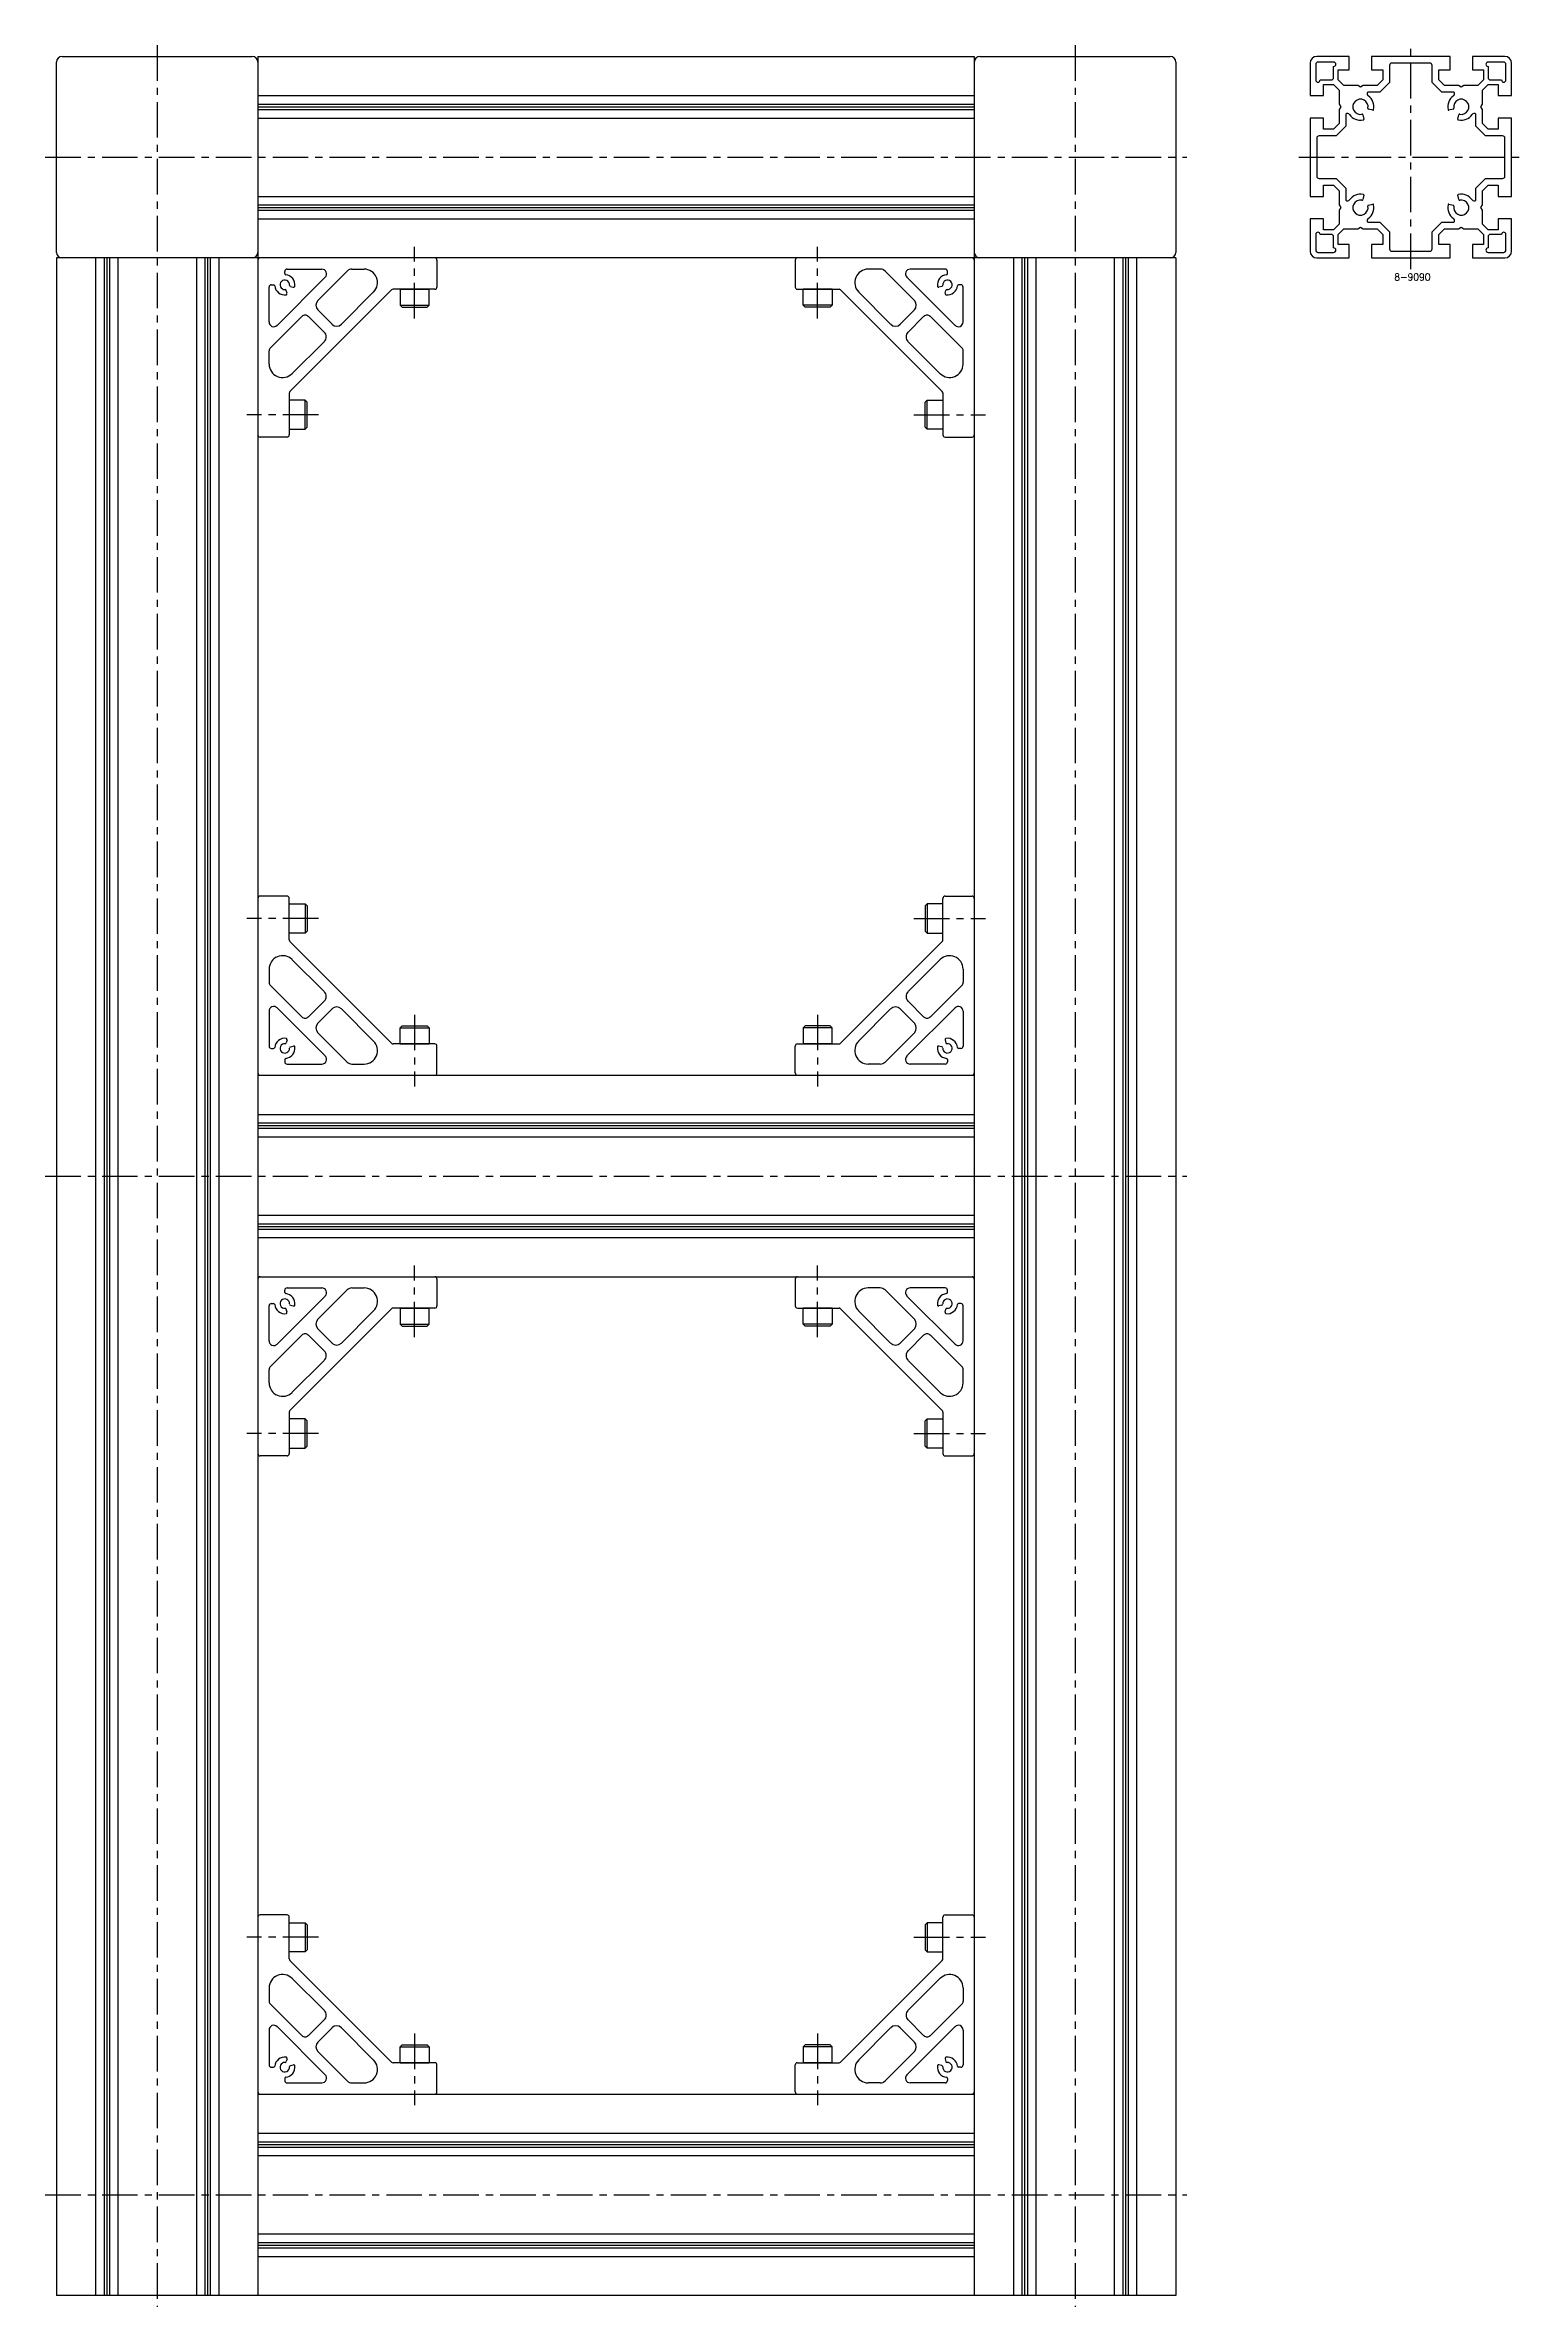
# Model space of a CAD drawing. Extents: x -5 to 1221, y -8 to 1626.
# Drawn here: x 561 to 1221, y 5 to 1015 of the extents above; entities that cross this region are included whole.
import ezdxf

# ---------------------------------------------------------------- set-up
doc = ezdxf.new("R2010")
doc.units = 0
doc.header["$LTSCALE"] = 0.5
doc.linetypes.add('CENTER', pattern=[50.8, 31.75, -6.35, 6.35, -6.35])
for name, color, linetype in [('MSM_CENTER', 1, 'CENTER'), ('MSM_CONTINUOUS', 7, 'CONTINUOUS'), ('MSM_PART_NUMBER', 7, 'CONTINUOUS')]:
    doc.layers.add(name, color=color, linetype=linetype)
doc.styles.get("Standard").update_dxf_attribs({"font": 'txt.shx', "height": 3, "bigfont": 'bigfont.shx'})

# ---------------------------------------------------------------- blocks, each defined once
blk = doc.blocks.new('*U9')
at = {"layer": 'MSM_PART_NUMBER'}
blk.add_text('8-9090', height=3, dxfattribs=at).set_placement((1163.6, 910))

msp = doc.modelspace()

# ---------------------------------------------------------------- linework, layer by layer
at = {"layer": 'MSM_CENTER'}
for p, q in [((611, 1015), (611, 5)), ((1021, 1015), (1021, 5)), ((1171, 915), (1171, 1015)), ((561, 965), (1071, 965)), ((1121, 965), (1221, 965)), ((726, 893), (726, 925)), ((906, 893), (906, 925)), ((683, 850), (651, 850)), ((949, 850), (981, 850)), ((683, 625), (651, 625)), ((949, 625), (981, 625)), ((726, 582), (726, 550)), ((906, 582), (906, 550)), ((561, 510), (1071, 510)), ((726, 438), (726, 470)), ((906, 438), (906, 470)), ((683, 395), (651, 395)), ((949, 395), (981, 395)), ((683, 170), (651, 170)), ((949, 170), (981, 170)), ((726, 127), (726, 95)), ((906, 127), (906, 95)), ((561, 55), (1071, 55))]:
    msp.add_line(p, q, dxfattribs=at)
at = {"layer": 'MSM_CONTINUOUS'}
for p, q in [((568.5, 1010), (653.5, 1010)), ((656, 1010), (656, 10)), ((656, 1010), (976, 1010)), ((976, 1010), (976, 10)), ((978.5, 1010), (1063.5, 1010)), ((1143.5, 1010), (1129, 1010)), ((1143.5, 1004), (1143.5, 1010)), ((1188.5, 1010), (1153.5, 1010)), ((1153.5, 1010), (1153.5, 1004)), ((1188.5, 1004), (1188.5, 1010)), ((1213, 1010), (1198.5, 1010)), ((1198.5, 1010), (1198.5, 1004)), ((566, 922.5), (566, 1007.5)), ((1066, 1007.5), (1066, 922.5)), ((1126, 1007), (1126, 992.5)), ((1128.5, 1006.5), (1128.5, 999.5)), ((1136.5, 1007.5), (1129.5, 1007.5)), ((1136.5, 1000.5), (1136.5, 1005.5)), ((1138.5, 999.6), (1138.5, 1004)), ((1138.5, 1004), (1143.5, 1004)), ((1153.5, 1004), (1158.5, 1004)), ((1158.5, 1004), (1158.5, 999.6)), ((1161.5, 1006), (1161.5, 998.4)), ((1179.5, 1007), (1162.5, 1007)), ((1180.5, 998.4), (1180.5, 1006)), ((1183.5, 999.6), (1183.5, 1004)), ((1183.5, 1004), (1188.5, 1004)), ((1198.5, 1004), (1203.5, 1004)), ((1203.5, 1004), (1203.5, 999.6)), ((1212.5, 1007.5), (1205.5, 1007.5)), ((1205.5, 1005.5), (1205.5, 1000.5)), ((1213.5, 999.5), (1213.5, 1006.5)), ((1216, 992.5), (1216, 1007)), ((656, 992.5), (976, 992.5)), ((1126, 992.5), (1132, 992.5)), ((1130.5, 999.5), (1135.5, 999.5)), ((1132, 992.5), (1132, 997.5)), ((1132, 997.5), (1136.4, 997.5)), ((1136.4, 997.5), (1139, 994.9)), ((1141.1, 997), (1138.5, 999.6)), ((1139, 994.9), (1139, 988.7)), ((1147.3, 997), (1141.1, 997)), ((1148.5, 996.3), (1147.3, 997)), ((1149.7, 997), (1148.5, 996.3)), ((1155.9, 997), (1149.7, 997)), ((1151.5, 993.7), (1151.5, 993.2)), ((1157.1, 994), (1151.8, 994)), ((1158.5, 999.6), (1155.9, 997)), ((1161.5, 998.4), (1157.1, 994)), ((1184.9, 994), (1180.5, 998.4)), ((1186.1, 997), (1183.5, 999.6)), ((1190.2, 994), (1184.9, 994)), ((1192.3, 997), (1186.1, 997)), ((1190.5, 993.2), (1190.5, 993.7)), ((1193.5, 996.3), (1192.3, 997)), ((1194.7, 997), (1193.5, 996.3)), ((1200.9, 997), (1194.7, 997)), ((1203.5, 999.6), (1200.9, 997)), ((1203, 994.9), (1205.6, 997.5)), ((1203, 988.7), (1203, 994.9)), ((1205.6, 997.5), (1210, 997.5)), ((1206.5, 999.5), (1211.5, 999.5)), ((1210, 997.5), (1210, 992.5)), ((1210, 992.5), (1216, 992.5)), ((656, 988.7), (976, 988.7)), ((656, 987.5), (976, 987.5)), ((656, 986.3), (976, 986.3)), ((656, 982.5), (976, 982.5)), ((1132, 982.5), (1126, 982.5)), ((1126, 982.5), (1126, 947.5)), ((1132, 977.5), (1132, 982.5)), ((1139, 980.1), (1136.4, 977.5)), ((1139, 988.7), (1139.7, 987.5)), ((1139.7, 987.5), (1139, 986.3)), ((1139, 986.3), (1139, 980.1)), ((1142, 984.2), (1142, 978.9)), ((1142.8, 984.5), (1142.3, 984.5)), ((1149.5, 983.9), (1150, 982)), ((1154, 986), (1152.1, 986.5)), ((1189.9, 986.5), (1188, 986)), ((1192, 982), (1192.5, 983.9)), ((1199.7, 984.5), (1199.2, 984.5)), ((1200, 978.9), (1200, 984.2)), ((1202.3, 987.5), (1203, 988.7)), ((1203, 986.3), (1202.3, 987.5)), ((1203, 980.1), (1203, 986.3)), ((1205.6, 977.5), (1203, 980.1)), ((1216, 982.5), (1210, 982.5)), ((1210, 982.5), (1210, 977.5)), ((1216, 947.5), (1216, 982.5)), ((1129, 973.5), (1129, 956.5)), ((1137.6, 974.5), (1130, 974.5)), ((1136.4, 977.5), (1132, 977.5)), ((1142, 978.9), (1137.6, 974.5)), ((1204.4, 974.5), (1200, 978.9)), ((1212, 974.5), (1204.4, 974.5)), ((1210, 977.5), (1205.6, 977.5)), ((1213, 956.5), (1213, 973.5)), ((1130, 955.5), (1137.6, 955.5)), ((1132, 947.5), (1132, 952.5)), ((1132, 952.5), (1136.4, 952.5)), ((1136.4, 952.5), (1139, 949.9)), ((1137.6, 955.5), (1142, 951.1)), ((1139, 949.9), (1139, 943.7)), ((1142, 951.1), (1142, 945.8)), ((1200, 951.1), (1204.4, 955.5)), ((1200, 945.8), (1200, 951.1)), ((1203, 949.9), (1205.6, 952.5)), ((1203, 943.7), (1203, 949.9)), ((1204.4, 955.5), (1212, 955.5)), ((1205.6, 952.5), (1210, 952.5)), ((1210, 952.5), (1210, 947.5)), ((656, 947.5), (976, 947.5)), ((656, 943.7), (976, 943.7)), ((656, 942.5), (976, 942.5)), ((656, 941.3), (976, 941.3)), ((1126, 947.5), (1132, 947.5)), ((1139, 943.7), (1139.7, 942.5)), ((1139.7, 942.5), (1139, 941.3)), ((1139, 941.3), (1139, 935.1)), ((1142.3, 945.5), (1142.8, 945.5)), ((1150, 948), (1149.5, 946.1)), ((1152.1, 943.5), (1154, 944)), ((1188, 944), (1189.9, 943.5)), ((1192.5, 946.1), (1192, 948)), ((1199.2, 945.5), (1199.7, 945.5)), ((1202.3, 942.5), (1203, 943.7)), ((1203, 941.3), (1202.3, 942.5)), ((1203, 935.1), (1203, 941.3)), ((1210, 947.5), (1216, 947.5)), ((656, 937.5), (976, 937.5)), ((1132, 937.5), (1126, 937.5)), ((1126, 937.5), (1126, 923)), ((1128.5, 930.5), (1128.5, 923.5)), ((1135.5, 930.5), (1130.5, 930.5)), ((1132, 932.5), (1132, 937.5)), ((1136.4, 932.5), (1132, 932.5)), ((1139, 935.1), (1136.4, 932.5)), ((1136.5, 924.5), (1136.5, 929.5)), ((1138.5, 930.4), (1141.1, 933)), ((1138.5, 926), (1138.5, 930.4)), ((1141.1, 933), (1147.3, 933)), ((1147.3, 933), (1148.5, 933.7)), ((1148.5, 933.7), (1149.7, 933)), ((1149.7, 933), (1155.9, 933)), ((1151.5, 936.8), (1151.5, 936.3)), ((1151.8, 936), (1157.1, 936)), ((1155.9, 933), (1158.5, 930.4)), ((1157.1, 936), (1161.5, 931.6)), ((1158.5, 930.4), (1158.5, 926)), ((1161.5, 931.6), (1161.5, 924)), ((1180.5, 931.6), (1184.9, 936)), ((1180.5, 924), (1180.5, 931.6)), ((1183.5, 930.4), (1186.1, 933)), ((1183.5, 926), (1183.5, 930.4)), ((1184.9, 936), (1190.2, 936)), ((1186.1, 933), (1192.3, 933)), ((1190.5, 936.3), (1190.5, 936.8)), ((1192.3, 933), (1193.5, 933.7)), ((1193.5, 933.7), (1194.7, 933)), ((1194.7, 933), (1200.9, 933)), ((1200.9, 933), (1203.5, 930.4)), ((1205.6, 932.5), (1203, 935.1)), ((1203.5, 930.4), (1203.5, 926)), ((1205.5, 929.5), (1205.5, 924.5)), ((1210, 932.5), (1205.6, 932.5)), ((1211.5, 930.5), (1206.5, 930.5)), ((1216, 937.5), (1210, 937.5)), ((1210, 937.5), (1210, 932.5)), ((1213.5, 923.5), (1213.5, 930.5)), ((1216, 923), (1216, 937.5)), ((1066, 920), (566, 920)), ((566, 920), (566, 10)), ((583.5, 920), (583.5, 10)), ((587.3, 920), (587.3, 10)), ((588.5, 920), (588.5, 10)), ((589.7, 920), (589.7, 10)), ((593.5, 920), (593.5, 10)), ((628.5, 920), (628.5, 10)), ((632.3, 920), (632.3, 10)), ((633.5, 920), (633.5, 10)), ((634.7, 920), (634.7, 10)), ((638.5, 920), (638.5, 10)), ((993.5, 920), (993.5, 10)), ((997.3, 920), (997.3, 10)), ((998.5, 920), (998.5, 10)), ((999.7, 920), (999.7, 10)), ((1003.5, 920), (1003.5, 10)), ((1038.5, 920), (1038.5, 10)), ((1042.3, 920), (1042.3, 10)), ((1043.5, 920), (1043.5, 10)), ((1044.7, 920), (1044.7, 10)), ((1048.5, 920), (1048.5, 10)), ((1066, 920), (1066, 10)), ((1129, 920), (1143.5, 920)), ((1129.5, 922.5), (1136.5, 922.5)), ((1143.5, 926), (1138.5, 926)), ((1143.5, 920), (1143.5, 926)), ((1158.5, 926), (1153.5, 926)), ((1153.5, 926), (1153.5, 920)), ((1153.5, 920), (1188.5, 920)), ((1162.5, 923), (1179.5, 923)), ((1188.5, 926), (1183.5, 926)), ((1188.5, 920), (1188.5, 926)), ((1198.5, 926), (1198.5, 920)), ((1203.5, 926), (1198.5, 926)), ((1198.5, 920), (1213, 920)), ((1205.5, 922.5), (1212.5, 922.5)), ((686.1, 911.4), (664.6, 889.9)), ((668, 913), (668, 914)), ((669, 915), (684.6, 915)), ((682.7, 901), (695.8, 914.1)), ((698, 915), (703.4, 915)), ((736, 919), (736, 907)), ((896, 919), (896, 907)), ((934, 915), (928.6, 915)), ((949.3, 901), (936.2, 914.1)), ((945.9, 911.4), (967.4, 889.9)), ((963, 915), (947.4, 915)), ((964, 913), (964, 914)), ((661, 891.4), (661, 907)), ((662, 908), (663, 908)), ((669, 904.2), (668.7, 905.5)), ((715.7, 905.7), (670.3, 860.3)), ((670.5, 907.3), (671.8, 907)), ((707.7, 904.8), (693.4, 890.4)), ((735, 906), (716.4, 906)), ((719.5, 906), (719.5, 898.9)), ((719.5, 906), (732.5, 906)), ((732.5, 898.9), (732.5, 906)), ((897, 906), (915.6, 906)), ((899.5, 898.9), (899.5, 906)), ((912.5, 906), (899.5, 906)), ((912.5, 906), (912.5, 898.9)), ((916.3, 905.7), (961.7, 860.3)), ((924.3, 904.8), (938.6, 890.4)), ((961.5, 907.3), (960.2, 907)), ((963, 904.2), (963.3, 905.5)), ((970, 908), (969, 908)), ((971, 891.4), (971, 907)), ((661.6, 879.9), (675.7, 894)), ((678.5, 894), (685.6, 886.9)), ((689.1, 890.4), (682.7, 896.8)), ((719.5, 898.9), (720.4, 898)), ((719.5, 898.9), (732.5, 898.9)), ((720.4, 898), (731.6, 898)), ((731.6, 898), (732.5, 898.9)), ((900.4, 898), (899.5, 898.9)), ((912.5, 898.9), (899.5, 898.9)), ((911.6, 898), (900.4, 898)), ((912.5, 898.9), (911.6, 898)), ((942.9, 890.4), (949.3, 896.8)), ((953.5, 894), (946.4, 886.9)), ((970.4, 879.9), (956.3, 894)), ((685.6, 882.6), (671.2, 868.3)), ((946.4, 882.6), (960.8, 868.3)), ((661, 872.6), (661, 878.5)), ((971, 872.6), (971, 878.5)), ((670, 859.6), (670, 841)), ((962, 859.6), (962, 841)), ((677.1, 856.5), (670, 856.5)), ((678, 855.6), (677.1, 856.5)), ((677.1, 843.5), (677.1, 856.5)), ((678, 844.4), (678, 855.6)), ((954, 855.6), (954.9, 856.5)), ((954, 844.4), (954, 855.6)), ((954.9, 856.5), (962, 856.5)), ((954.9, 843.5), (954.9, 856.5)), ((669, 840), (657, 840)), ((670, 843.5), (677.1, 843.5)), ((677.1, 843.5), (678, 844.4)), ((954.9, 843.5), (954, 844.4)), ((962, 843.5), (954.9, 843.5)), ((963, 840), (975, 840)), ((669, 635), (657, 635)), ((670, 615.4), (670, 634)), ((670, 631.5), (677.1, 631.5)), ((677.1, 631.5), (678, 630.6)), ((677.1, 631.5), (677.1, 618.5)), ((678, 630.6), (678, 619.4)), ((954.9, 631.5), (954, 630.6)), ((954, 630.6), (954, 619.4)), ((962, 631.5), (954.9, 631.5)), ((954.9, 631.5), (954.9, 618.5)), ((962, 615.4), (962, 634)), ((963, 635), (975, 635)), ((677.1, 618.5), (670, 618.5)), ((678, 619.4), (677.1, 618.5)), ((954, 619.4), (954.9, 618.5)), ((954.9, 618.5), (962, 618.5)), ((715.7, 569.3), (670.3, 614.7)), ((685.6, 592.4), (671.2, 606.7)), ((916.3, 569.3), (961.7, 614.7)), ((946.4, 592.4), (960.8, 606.7)), ((661, 602.4), (661, 596.5)), ((971, 602.4), (971, 596.5)), ((661.6, 595.1), (675.7, 581)), ((678.5, 581), (685.6, 588.1)), ((953.5, 581), (946.4, 588.1)), ((970.4, 595.1), (956.3, 581)), ((661, 583.6), (661, 568)), ((686.1, 563.6), (664.6, 585.1)), ((689.1, 584.6), (682.7, 578.2)), ((707.7, 570.2), (693.4, 584.6)), ((719.5, 576.1), (720.4, 577)), ((719.5, 569), (719.5, 576.1)), ((719.5, 576.1), (732.5, 576.1)), ((720.4, 577), (731.6, 577)), ((731.6, 577), (732.5, 576.1)), ((732.5, 576.1), (732.5, 569)), ((900.4, 577), (899.5, 576.1)), ((899.5, 576.1), (899.5, 569)), ((912.5, 576.1), (899.5, 576.1)), ((911.6, 577), (900.4, 577)), ((912.5, 576.1), (911.6, 577)), ((912.5, 569), (912.5, 576.1)), ((924.3, 570.2), (938.6, 584.6)), ((942.9, 584.6), (949.3, 578.2)), ((945.9, 563.6), (967.4, 585.1)), ((971, 583.6), (971, 568)), ((662, 567), (663, 567)), ((669, 570.8), (668.7, 569.5)), ((670.5, 567.7), (671.8, 568)), ((682.7, 574), (695.8, 560.9)), ((735, 569), (716.4, 569)), ((719.5, 569), (732.5, 569)), ((736, 556), (736, 568)), ((896, 556), (896, 568)), ((897, 569), (915.6, 569)), ((912.5, 569), (899.5, 569)), ((949.3, 574), (936.2, 560.9)), ((961.5, 567.7), (960.2, 568)), ((963, 570.8), (963.3, 569.5)), ((970, 567), (969, 567)), ((668, 562), (668, 561)), ((669, 560), (684.6, 560)), ((698, 560), (703.4, 560)), ((934, 560), (928.6, 560)), ((963, 560), (947.4, 560)), ((964, 562), (964, 561)), ((656, 555), (976, 555)), ((656, 537.5), (976, 537.5)), ((656, 533.7), (976, 533.7)), ((656, 532.5), (976, 532.5)), ((656, 531.3), (976, 531.3)), ((656, 527.5), (976, 527.5)), ((656, 492.5), (976, 492.5)), ((656, 488.7), (976, 488.7)), ((656, 487.5), (976, 487.5)), ((656, 486.3), (976, 486.3)), ((656, 482.5), (976, 482.5)), ((656, 465), (976, 465)), ((686.1, 456.4), (664.6, 434.9)), ((668, 458), (668, 459)), ((669, 460), (684.6, 460)), ((682.7, 446), (695.8, 459.1)), ((698, 460), (703.4, 460)), ((736, 464), (736, 452)), ((896, 464), (896, 452)), ((934, 460), (928.6, 460)), ((949.3, 446), (936.2, 459.1)), ((945.9, 456.4), (967.4, 434.9)), ((963, 460), (947.4, 460)), ((964, 458), (964, 459)), ((661, 436.4), (661, 452)), ((662, 453), (663, 453)), ((669, 449.2), (668.7, 450.5)), ((715.7, 450.7), (670.3, 405.3)), ((670.5, 452.3), (671.8, 452)), ((707.7, 449.8), (693.4, 435.4)), ((735, 451), (716.4, 451)), ((719.5, 451), (719.5, 443.9)), ((719.5, 451), (732.5, 451)), ((732.5, 443.9), (732.5, 451)), ((897, 451), (915.6, 451)), ((899.5, 443.9), (899.5, 451)), ((912.5, 451), (899.5, 451)), ((912.5, 451), (912.5, 443.9)), ((916.3, 450.7), (961.7, 405.3)), ((924.3, 449.8), (938.6, 435.4)), ((961.5, 452.3), (960.2, 452)), ((963, 449.2), (963.3, 450.5)), ((970, 453), (969, 453)), ((971, 436.4), (971, 452)), ((661.6, 424.9), (675.7, 439)), ((678.5, 439), (685.6, 431.9)), ((689.1, 435.4), (682.7, 441.8)), ((719.5, 443.9), (720.4, 443)), ((719.5, 443.9), (732.5, 443.9)), ((720.4, 443), (731.6, 443)), ((731.6, 443), (732.5, 443.9)), ((900.4, 443), (899.5, 443.9)), ((912.5, 443.9), (899.5, 443.9)), ((911.6, 443), (900.4, 443)), ((912.5, 443.9), (911.6, 443)), ((942.9, 435.4), (949.3, 441.8)), ((953.5, 439), (946.4, 431.9)), ((970.4, 424.9), (956.3, 439)), ((685.6, 427.6), (671.2, 413.3)), ((946.4, 427.6), (960.8, 413.3)), ((661, 417.6), (661, 423.5)), ((971, 417.6), (971, 423.5)), ((670, 404.6), (670, 386)), ((962, 404.6), (962, 386)), ((677.1, 401.5), (670, 401.5)), ((678, 400.6), (677.1, 401.5)), ((677.1, 388.5), (677.1, 401.5)), ((678, 389.4), (678, 400.6)), ((954, 400.6), (954.9, 401.5)), ((954, 389.4), (954, 400.6)), ((954.9, 401.5), (962, 401.5)), ((954.9, 388.5), (954.9, 401.5)), ((669, 385), (657, 385)), ((670, 388.5), (677.1, 388.5)), ((677.1, 388.5), (678, 389.4)), ((954.9, 388.5), (954, 389.4)), ((962, 388.5), (954.9, 388.5)), ((963, 385), (975, 385)), ((669, 180), (657, 180)), ((670, 160.4), (670, 179)), ((670, 176.5), (677.1, 176.5)), ((677.1, 176.5), (678, 175.6)), ((677.1, 176.5), (677.1, 163.5)), ((678, 175.6), (678, 164.4)), ((954.9, 176.5), (954, 175.6)), ((954, 175.6), (954, 164.4)), ((962, 176.5), (954.9, 176.5)), ((954.9, 176.5), (954.9, 163.5)), ((962, 160.4), (962, 179)), ((963, 180), (975, 180)), ((677.1, 163.5), (670, 163.5)), ((678, 164.4), (677.1, 163.5)), ((954, 164.4), (954.9, 163.5)), ((954.9, 163.5), (962, 163.5)), ((715.7, 114.3), (670.3, 159.7)), ((685.6, 137.4), (671.2, 151.7)), ((916.3, 114.3), (961.7, 159.7)), ((946.4, 137.4), (960.8, 151.7)), ((661, 147.4), (661, 141.5)), ((971, 147.4), (971, 141.5)), ((661.6, 140.1), (675.7, 126)), ((678.5, 126), (685.6, 133.1)), ((953.5, 126), (946.4, 133.1)), ((970.4, 140.1), (956.3, 126)), ((661, 128.6), (661, 113)), ((686.1, 108.6), (664.6, 130.1)), ((689.1, 129.6), (682.7, 123.2)), ((707.7, 115.2), (693.4, 129.6)), ((719.5, 121.1), (720.4, 122)), ((720.4, 122), (731.6, 122)), ((731.6, 122), (732.5, 121.1)), ((900.4, 122), (899.5, 121.1)), ((911.6, 122), (900.4, 122)), ((912.5, 121.1), (911.6, 122)), ((924.3, 115.2), (938.6, 129.6)), ((942.9, 129.6), (949.3, 123.2)), ((945.9, 108.6), (967.4, 130.1)), ((971, 128.6), (971, 113)), ((662, 112), (663, 112)), ((669, 115.8), (668.7, 114.5)), ((670.5, 112.7), (671.8, 113)), ((682.7, 119), (695.8, 105.9)), ((735, 114), (716.4, 114)), ((719.5, 114), (719.5, 121.1)), ((719.5, 121.1), (732.5, 121.1)), ((719.5, 114), (732.5, 114)), ((732.5, 121.1), (732.5, 114)), ((736, 101), (736, 113)), ((896, 101), (896, 113)), ((897, 114), (915.6, 114)), ((899.5, 121.1), (899.5, 114)), ((912.5, 121.1), (899.5, 121.1)), ((912.5, 114), (899.5, 114)), ((912.5, 114), (912.5, 121.1)), ((949.3, 119), (936.2, 105.9)), ((961.5, 112.7), (960.2, 113)), ((963, 115.8), (963.3, 114.5)), ((970, 112), (969, 112)), ((668, 107), (668, 106)), ((669, 105), (684.6, 105)), ((698, 105), (703.4, 105)), ((934, 105), (928.6, 105)), ((963, 105), (947.4, 105)), ((964, 107), (964, 106)), ((656, 100), (976, 100)), ((656, 82.5), (976, 82.5)), ((656, 78.7), (976, 78.7)), ((656, 77.5), (976, 77.5)), ((656, 76.3), (976, 76.3)), ((656, 72.5), (976, 72.5)), ((656, 37.5), (976, 37.5)), ((656, 33.7), (976, 33.7)), ((656, 32.5), (976, 32.5)), ((656, 31.3), (976, 31.3)), ((656, 27.5), (976, 27.5)), ((1066, 10), (566, 10))]:
    msp.add_line(p, q, dxfattribs=at)
for centre, radius, start, end in [((1129, 1007), 3, 90, 180), ((568.5, 1007.5), 2.5, 90, 180), ((653.5, 1007.5), 2.5, 0, 90), ((978.5, 1007.5), 2.5, 90, 180), ((1063.5, 1007.5), 2.5, 0, 90), ((1129.5, 1006.5), 1, 90, 180), ((1135.5, 1000.5), 1, 270, 0), ((1136.5, 1006.5), 1, 270, 90), ((1162.5, 1006), 1, 90, 180), ((1179.5, 1006), 1, 0, 90), ((1205.5, 1006.5), 1, 90, 270), ((1206.5, 1000.5), 1, 180, 270), ((1212.5, 1006.5), 1, 0, 90), ((1213, 1007), 3, 0, 90), ((1129.5, 999.5), 1, 180, 0), ((1148.5, 987.5), 3.4, 349.6507, 280.3493), ((1151.8, 993.7), 0.3, 90, 180), ((1152.5, 993.2), 1, 180, 235.1501), ((1148.5, 987.5), 6, 348.017, 55.1501), ((1193.5, 987.5), 6, 124.8499, 191.983), ((1189.5, 993.2), 1, 304.8499, 0), ((1193.5, 987.5), 3.4, 259.6507, 190.3493), ((1190.2, 993.7), 0.3, 0, 90), ((1212.5, 999.5), 1, 180, 0), ((1142.3, 984.2), 0.3, 90, 180), ((1142.8, 983.5), 1, 34.8499, 90), ((1148.5, 987.5), 6, 214.8499, 281.983), ((1149.2, 983.9), 0.3, 15, 100.3493), ((1149.7, 981.9), 0.3, 281.983, 15), ((1152.1, 986.8), 0.3, 169.6507, 255), ((1154.1, 986.3), 0.3, 255, 348.017), ((1187.9, 986.3), 0.3, 191.983, 285), ((1189.9, 986.8), 0.3, 285, 10.3493), ((1192.3, 981.9), 0.3, 165, 258.017), ((1193.5, 987.5), 6, 258.017, 325.1501), ((1192.8, 983.9), 0.3, 79.6507, 165), ((1199.2, 983.5), 1, 90, 145.1501), ((1199.7, 984.2), 0.3, 0, 90), ((1130, 973.5), 1, 90, 180), ((1212, 973.5), 1, 0, 90), ((1130, 956.5), 1, 180, 270), ((1212, 956.5), 1, 270, 0), ((1142.3, 945.8), 0.3, 180, 270), ((1142.8, 946.5), 1, 270, 325.1501), ((1148.5, 942.5), 6, 78.017, 145.1501), ((1148.5, 942.5), 3.4, 79.6507, 10.3493), ((1149.2, 946.1), 0.3, 259.6507, 345), ((1149.7, 948.1), 0.3, 345, 78.017), ((1152.1, 943.2), 0.3, 105, 190.3493), ((1148.5, 942.5), 6, 304.8499, 11.983), ((1154.1, 943.7), 0.3, 11.983, 105), ((1193.5, 942.5), 6, 168.017, 235.1501), ((1187.9, 943.7), 0.3, 75, 168.017), ((1189.9, 943.2), 0.3, 349.6507, 75), ((1193.5, 942.5), 3.4, 169.6507, 100.3493), ((1192.3, 948.1), 0.3, 101.983, 195), ((1193.5, 942.5), 6, 34.8499, 101.983), ((1192.8, 946.1), 0.3, 195, 280.3493), ((1199.2, 946.5), 1, 214.8499, 270), ((1199.7, 945.8), 0.3, 270, 0), ((1129.5, 930.5), 1, 0, 180), ((1135.5, 929.5), 1, 0, 90), ((1152.5, 936.8), 1, 124.8499, 180), ((1151.8, 936.3), 0.3, 180, 270), ((1189.5, 936.8), 1, 0, 55.1501), ((1190.2, 936.3), 0.3, 270, 0), ((1206.5, 929.5), 1, 90, 180), ((1212.5, 930.5), 1, 0, 180), ((568.5, 922.5), 2.5, 180, 270), ((653.5, 922.5), 2.5, 270, 0), ((657, 919), 1, 90, 180), ((735, 919), 1, 0, 90), ((897, 919), 1, 90, 180), ((975, 919), 1, 0, 90), ((978.5, 922.5), 2.5, 180, 270), ((1063.5, 922.5), 2.5, 270, 0), ((1129, 923), 3, 180, 270), ((1129.5, 923.5), 1, 180, 270), ((1136.5, 923.5), 1, 270, 90), ((1162.5, 924), 1, 180, 270), ((1179.5, 924), 1, 270, 0), ((1205.5, 923.5), 1, 90, 270), ((1212.5, 923.5), 1, 270, 0), ((1213, 923), 3, 270, 0), ((668, 908), 2.1, 356.0866, 273.9121), ((669, 914), 1, 90, 180), ((668.5, 913), 0.5, 180.0013, 264.2604), ((668, 908), 4.5, 352.1801, 84.2609), ((684.6, 912.9), 2.1, 315, 90), ((698, 912), 3, 89.9998, 134.9998), ((703.4, 909), 6, 315, 89.9999), ((928.6, 909), 6, 90.0001, 225), ((934, 912), 3, 45.0002, 90.0002), ((947.4, 912.9), 2.1, 90, 225), ((964, 908), 4.5, 95.7391, 187.8199), ((964, 908), 2.1, 266.0879, 183.9134), ((963, 914), 1, 0, 90), ((963.5, 913), 0.5, 275.7396, 359.9987), ((662, 907), 1, 90, 180), ((663, 907.5), 0.5, 5.7365, 90.0016), ((668, 908), 4.5, 185.7397, 277.8193), ((668.2, 905.4), 0.5, 14.9999, 93.9121), ((668.5, 904), 0.5, 277.8211, 14.9986), ((670.6, 907.8), 0.5, 176.0866, 255.0001), ((672, 907.5), 0.5, 255.0003, 352.1775), ((684.9, 898.9), 3, 134.9999, 224.9999), ((716.4, 905), 1, 89.9992, 134.9995), ((735, 907), 1, 270, 0), ((897, 907), 1, 180, 270), ((915.6, 905), 1, 45.0005, 90.0008), ((947.1, 898.9), 3, 315.0001, 45.0001), ((960, 907.5), 0.5, 187.8225, 284.9997), ((961.4, 907.8), 0.5, 284.9999, 3.9134), ((963.5, 904), 0.5, 165.0014, 262.1789), ((963.8, 905.4), 0.5, 86.0879, 165.0001), ((964, 908), 4.5, 262.1807, 354.2603), ((969, 907.5), 0.5, 89.9984, 174.2635), ((970, 907), 1, 0, 90), ((663.1, 891.4), 2.1, 180, 315), ((677.1, 892.5), 2, 44.9988, 135.0008), ((691.2, 892.5), 3, 225.0007, 314.9995), ((940.8, 892.5), 3, 225.0005, 314.9993), ((954.9, 892.5), 2, 44.9992, 135.0012), ((968.9, 891.4), 2.1, 225, 0), ((663, 878.5), 2, 134.9992, 179.9989), ((683.5, 884.8), 3, 314.9998, 44.9999), ((948.5, 884.8), 3, 135.0001, 225.0002), ((969, 878.5), 2, 0.0011, 45.0008), ((667, 872.6), 6, 180, 315), ((965, 872.6), 6, 225, 360), ((671, 859.6), 1, 135.0011, 180.0014), ((961, 859.6), 1, 359.9986, 44.9989), ((657, 841), 1, 180, 270), ((669, 841), 1, 270, 0), ((963, 841), 1, 180, 270), ((975, 841), 1, 270, 0), ((657, 634), 1, 90, 180), ((669, 634), 1, 0, 90), ((963, 634), 1, 90, 180), ((975, 634), 1, 0, 90), ((667, 602.4), 6, 45, 180), ((671, 615.4), 1, 179.9986, 224.9989), ((965, 602.4), 6, 0, 135), ((961, 615.4), 1, 315.0011, 0.0014), ((663, 596.5), 2, 180.0011, 225.0008), ((969, 596.5), 2, 314.9992, 359.9989), ((683.5, 590.2), 3, 315.0001, 45.0002), ((948.5, 590.2), 3, 134.9998, 224.9999), ((663.1, 583.6), 2.1, 45, 180), ((677.1, 582.5), 2, 224.9992, 315.0012), ((684.9, 576.1), 3, 135.0001, 225.0001), ((691.2, 582.5), 3, 45.0005, 134.9993), ((940.8, 582.5), 3, 45.0007, 134.9995), ((947.1, 576.1), 3, 314.9999, 44.9999), ((954.9, 582.5), 2, 224.9988, 315.0008), ((968.9, 583.6), 2.1, 0, 135), ((662, 568), 1, 180, 270), ((663, 567.5), 0.5, 269.9984, 354.2635), ((668, 567), 4.5, 82.1807, 174.2603), ((668, 567), 2.1, 86.0879, 3.9134), ((668.2, 569.6), 0.5, 266.0879, 345.0001), ((668, 567), 4.5, 275.7391, 7.8199), ((668.5, 571), 0.5, 345.0014, 82.1789), ((670.6, 567.2), 0.5, 104.9999, 183.9134), ((672, 567.5), 0.5, 7.8225, 104.9997), ((703.4, 566), 6, 270.0001, 45), ((716.4, 570), 1, 225.0005, 270.0008), ((735, 568), 1, 0, 90), ((897, 568), 1, 90, 180), ((915.6, 570), 1, 269.9992, 314.9995), ((928.6, 566), 6, 135, 269.9999), ((960, 567.5), 0.5, 75.0003, 172.1775), ((964, 567), 4.5, 172.1801, 264.2609), ((961.4, 567.2), 0.5, 356.0866, 75.0001), ((964, 567), 2.1, 176.0866, 93.9121), ((963.5, 571), 0.5, 97.8211, 194.9986), ((963.8, 569.6), 0.5, 194.9999, 273.9121), ((964, 567), 4.5, 5.7397, 97.8193), ((969, 567.5), 0.5, 185.7365, 270.0016), ((970, 568), 1, 270, 0), ((657, 556), 1, 180, 270), ((668.5, 562), 0.5, 95.7396, 179.9987), ((669, 561), 1, 180, 270), ((684.6, 562.1), 2.1, 270, 45), ((698, 563), 3, 225.0002, 270.0002), ((735, 556), 1, 270, 0), ((897, 556), 1, 180, 270), ((934, 563), 3, 269.9998, 314.9998), ((947.4, 562.1), 2.1, 135, 270), ((963, 561), 1, 270, 0), ((963.5, 562), 0.5, 0.0013, 84.2604), ((975, 556), 1, 270, 0), ((657, 464), 1, 90, 180), ((735, 464), 1, 0, 90), ((897, 464), 1, 90, 180), ((975, 464), 1, 0, 90), ((668, 453), 2.1, 356.0866, 273.9121), ((669, 459), 1, 90, 180), ((668.5, 458), 0.5, 180.0013, 264.2604), ((668, 453), 4.5, 352.1801, 84.2609), ((684.6, 457.9), 2.1, 315, 90), ((698, 457), 3, 89.9998, 134.9998), ((703.4, 454), 6, 315, 89.9999), ((928.6, 454), 6, 90.0001, 225), ((934, 457), 3, 45.0002, 90.0002), ((947.4, 457.9), 2.1, 90, 225), ((964, 453), 4.5, 95.7391, 187.8199), ((964, 453), 2.1, 266.0879, 183.9134), ((963, 459), 1, 0, 90), ((963.5, 458), 0.5, 275.7396, 359.9987), ((662, 452), 1, 90, 180), ((663, 452.5), 0.5, 5.7365, 90.0016), ((668, 453), 4.5, 185.7397, 277.8193), ((668.2, 450.4), 0.5, 14.9999, 93.9121), ((668.5, 449), 0.5, 277.8211, 14.9986), ((670.6, 452.8), 0.5, 176.0866, 255.0001), ((672, 452.5), 0.5, 255.0003, 352.1775), ((684.9, 443.9), 3, 134.9999, 224.9999), ((716.4, 450), 1, 89.9992, 134.9995), ((735, 452), 1, 270, 0), ((897, 452), 1, 180, 270), ((915.6, 450), 1, 45.0005, 90.0008), ((947.1, 443.9), 3, 315.0001, 45.0001), ((960, 452.5), 0.5, 187.8225, 284.9997), ((961.4, 452.8), 0.5, 284.9999, 3.9134), ((963.5, 449), 0.5, 165.0014, 262.1789), ((963.8, 450.4), 0.5, 86.0879, 165.0001), ((964, 453), 4.5, 262.1807, 354.2603), ((969, 452.5), 0.5, 89.9984, 174.2635), ((970, 452), 1, 0, 90), ((663.1, 436.4), 2.1, 180, 315), ((677.1, 437.5), 2, 44.9988, 135.0008), ((691.2, 437.5), 3, 225.0007, 314.9995), ((940.8, 437.5), 3, 225.0005, 314.9993), ((954.9, 437.5), 2, 44.9992, 135.0012), ((968.9, 436.4), 2.1, 225, 0), ((663, 423.5), 2, 134.9992, 179.9989), ((683.5, 429.8), 3, 314.9998, 44.9999), ((948.5, 429.8), 3, 135.0001, 225.0002), ((969, 423.5), 2, 0.0011, 45.0008), ((667, 417.6), 6, 180, 315), ((965, 417.6), 6, 225, 360), ((671, 404.6), 1, 135.0011, 180.0014), ((961, 404.6), 1, 359.9986, 44.9989), ((657, 386), 1, 180, 270), ((669, 386), 1, 270, 0), ((963, 386), 1, 180, 270), ((975, 386), 1, 270, 0), ((657, 179), 1, 90, 180), ((669, 179), 1, 0, 90), ((963, 179), 1, 90, 180), ((975, 179), 1, 0, 90), ((667, 147.4), 6, 45, 180), ((671, 160.4), 1, 179.9986, 224.9989), ((965, 147.4), 6, 0, 135), ((961, 160.4), 1, 315.0011, 0.0014), ((663, 141.5), 2, 180.0011, 225.0008), ((969, 141.5), 2, 314.9992, 359.9989), ((683.5, 135.2), 3, 315.0001, 45.0002), ((948.5, 135.2), 3, 134.9998, 224.9999), ((663.1, 128.6), 2.1, 45, 180), ((677.1, 127.5), 2, 224.9992, 315.0012), ((684.9, 121.1), 3, 135.0001, 225.0001), ((691.2, 127.5), 3, 45.0005, 134.9993), ((940.8, 127.5), 3, 45.0007, 134.9995), ((947.1, 121.1), 3, 314.9999, 44.9999), ((954.9, 127.5), 2, 224.9988, 315.0008), ((968.9, 128.6), 2.1, 0, 135), ((662, 113), 1, 180, 270), ((663, 112.5), 0.5, 269.9984, 354.2635), ((668, 112), 4.5, 82.1807, 174.2603), ((668, 112), 2.1, 86.0879, 3.9134), ((668.2, 114.6), 0.5, 266.0879, 345.0001), ((668, 112), 4.5, 275.7391, 7.8199), ((668.5, 116), 0.5, 345.0014, 82.1789), ((670.6, 112.2), 0.5, 104.9999, 183.9134), ((672, 112.5), 0.5, 7.8225, 104.9997), ((703.4, 111), 6, 270.0001, 45), ((716.4, 115), 1, 225.0005, 270.0008), ((735, 113), 1, 0, 90), ((897, 113), 1, 90, 180), ((915.6, 115), 1, 269.9992, 314.9995), ((928.6, 111), 6, 135, 269.9999), ((960, 112.5), 0.5, 75.0003, 172.1775), ((964, 112), 4.5, 172.1801, 264.2609), ((961.4, 112.2), 0.5, 356.0866, 75.0001), ((964, 112), 2.1, 176.0866, 93.9121), ((963.5, 116), 0.5, 97.8211, 194.9986), ((963.8, 114.6), 0.5, 194.9999, 273.9121), ((964, 112), 4.5, 5.7397, 97.8193), ((969, 112.5), 0.5, 185.7365, 270.0016), ((970, 113), 1, 270, 0), ((657, 101), 1, 180, 270), ((668.5, 107), 0.5, 95.7396, 179.9987), ((669, 106), 1, 180, 270), ((684.6, 107.1), 2.1, 270, 45), ((698, 108), 3, 225.0002, 270.0002), ((735, 101), 1, 270, 0), ((897, 101), 1, 180, 270), ((934, 108), 3, 269.9998, 314.9998), ((947.4, 107.1), 2.1, 135, 270), ((963, 106), 1, 270, 0), ((963.5, 107), 0.5, 0.0013, 84.2604), ((975, 101), 1, 270, 0)]:
    msp.add_arc(centre, radius, start, end, dxfattribs=at)

# ---------------------------------------------------------------- block references
msp.add_blockref('*U9', (0, 0), dxfattribs=at)

doc.saveas('drawing.dxf')
